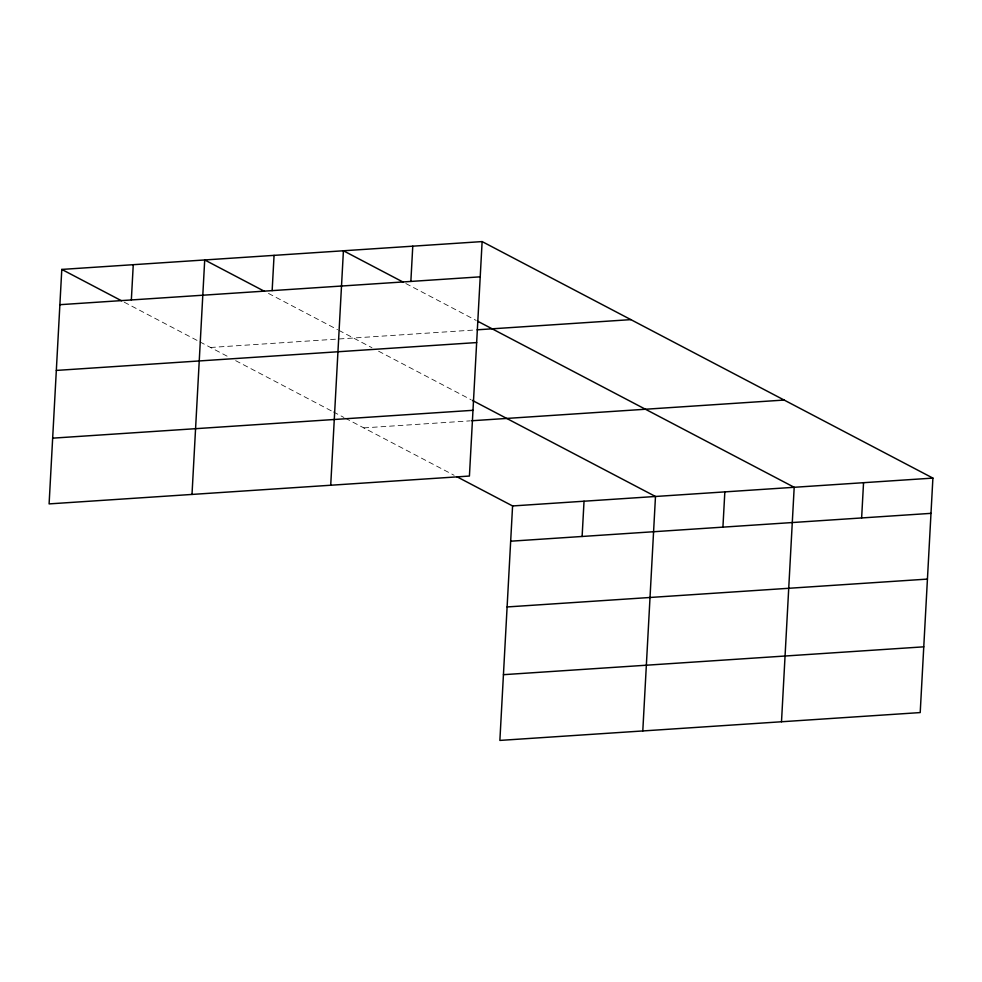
<?xml version="1.0" encoding="UTF-8"?>
<svg xmlns="http://www.w3.org/2000/svg" width="982" height="982" viewBox="0 0 982 982"><rect width="100%" height="100%" fill="white"/><g stroke="black" fill="none" stroke-linecap="round" stroke-linejoin="round"><path stroke-width="0.74" stroke-dasharray="4.91 3.68" d="M210.553 347.481L475.583 329.927M363.819 427.894L470.243 420.848M405.836 283.528L476.233 320.463M268.467 293.409L337.526 329.645M338.851 330.345L371.957 347.714M378.573 351.188L471.053 399.711M124.223 302.186L198.597 341.208M199.935 341.908L229.052 357.19M235.655 360.652L332.112 411.262M333.426 411.949L343.995 417.497M345.32 418.197L454.138 475.288"/><path stroke-width="1.47" d="M61.792 269.424L49.1 503.901L469.421 476.049L482.125 241.584L61.792 269.424L121.572 300.787M131.343 299.952L133.257 264.698M192.006 494.425L204.71 259.96L264.477 291.323M272.149 290.623L274.064 255.369M330.713 485.243L343.418 250.766L403.185 282.129M410.857 281.429L412.771 246.175M456.79 476.687L512.579 505.951L499.875 740.416L920.208 712.576L932.9 478.099L482.125 241.584M582.117 536.467L584.032 501.213M642.793 730.952L655.485 496.487L472.379 400.411M722.924 527.138L724.839 491.884M781.5 721.758L794.192 487.293L477.559 321.163M861.631 517.956L863.546 482.702M59.89 304.69L480.21 276.838M477.092 329.817L630.886 319.629M56.33 370.423L476.651 342.571M52.66 438.156L472.98 410.304M471.765 420.75L784.139 400.055M512.579 505.951L932.9 478.099M510.665 541.205L930.985 513.353M507.105 606.95L927.425 579.098M503.435 674.683L923.767 646.831"/></g></svg>
